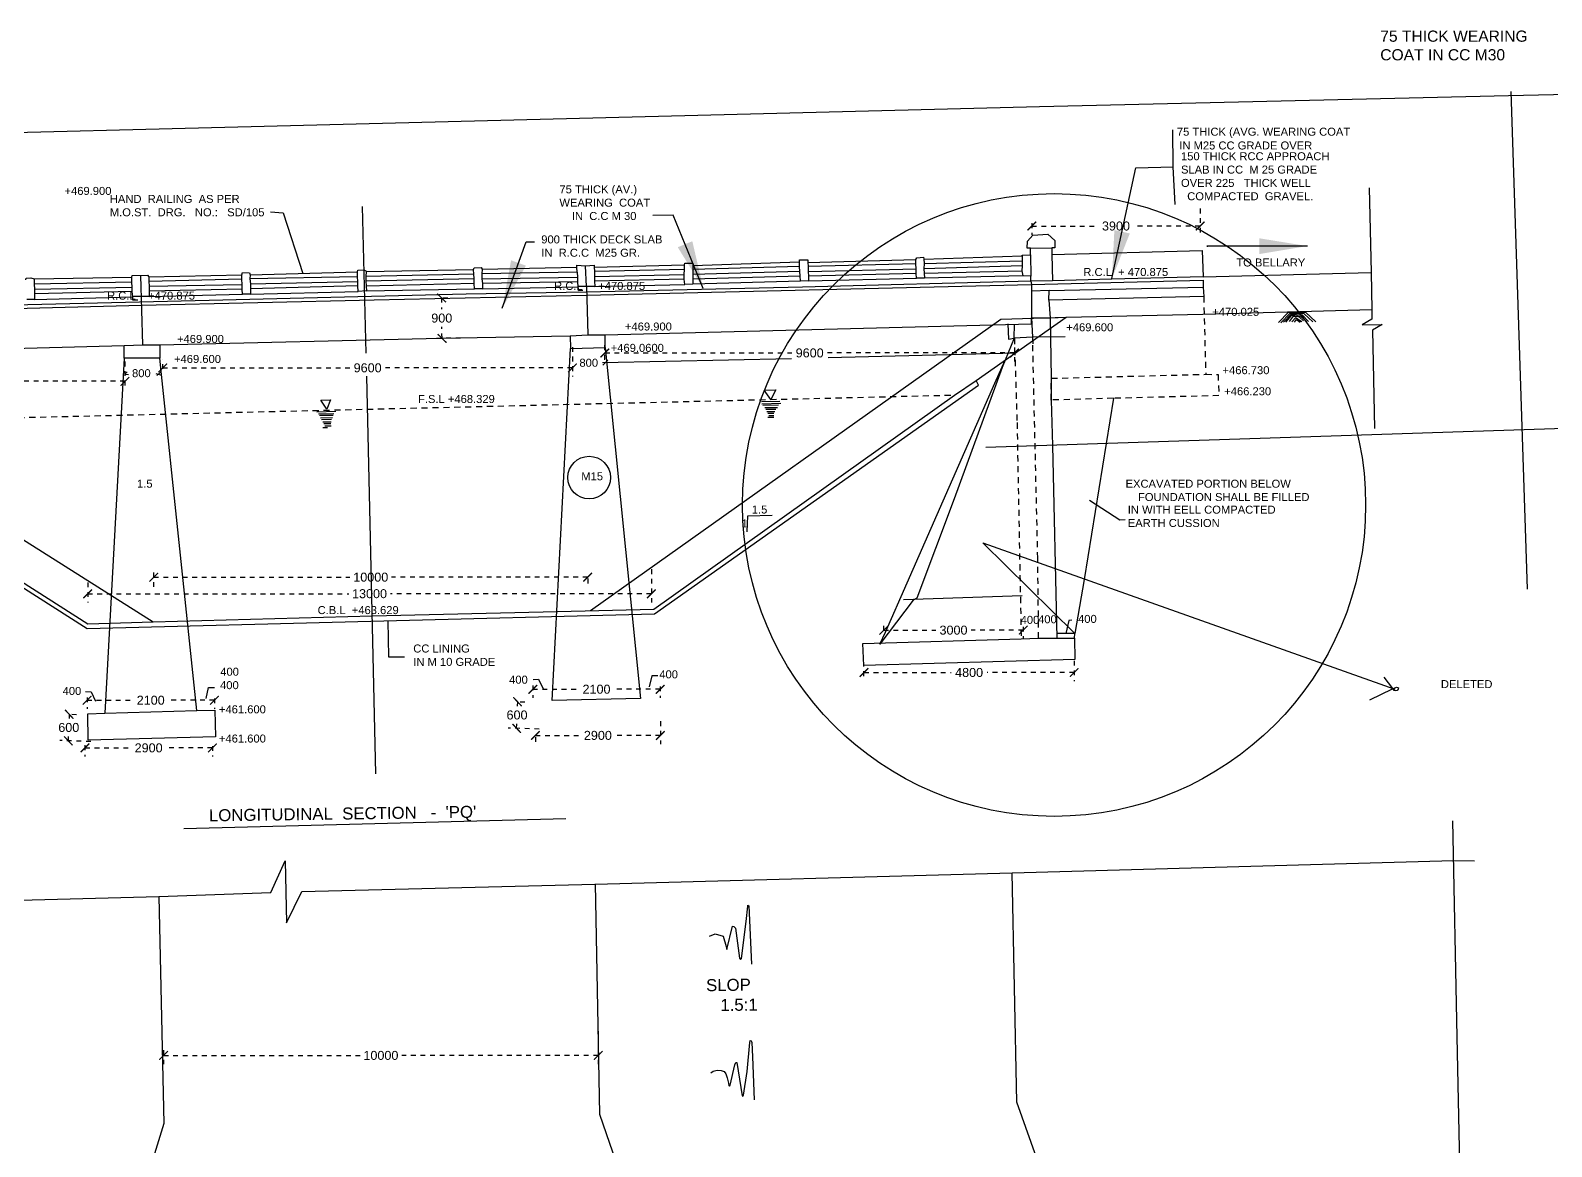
# Model space of a CAD drawing. Header units: inches. Extents: x 37252 to 77174, y 24991 to 50888.
# Drawn here: x 38521.16 to 38552.83, y 25426.21 to 25449.46 of the extents above; entities that cross this region are included whole.
import ezdxf

# ---------------------------------------------------------------- set-up
doc = ezdxf.new("R2010")
doc.units = ezdxf.units.IN
doc.header["$MEASUREMENT"] = 0
doc.linetypes.add('DASHDOT', pattern=[1, 0.5, -0.25, 0, -0.25])
doc.linetypes.add('HIDDEN', pattern=[9.525, 6.35, -3.175])
for name, color, linetype in [('DIMENSION', 255, 'Continuous'), ('DRAWING', 2, 'Continuous'), ('TEXT', 255, 'Continuous')]:
    doc.layers.add(name, color=color, linetype=linetype)
doc.styles.get("Standard").update_dxf_attribs({"font": 'arial.ttf'})
doc.styles.add('TIMES NEW ROMAN', font='times.ttf')
doc.dimstyles.new('dig', dxfattribs={"dimtxt": 0.1875, "dimasz": 0.18, "dimexe": 0.18, "dimexo": 0.0625, "dimgap": 0.09, "dimtad": 0, "dimtih": 1, "dimtoh": 1, "dimdec": 4, "dimzin": 0, "dimdsep": 46, "dimtxsty": 'Standard', "dimblk": 'ARCHTICK', "dimcen": 0.09, "dimadec": 0, "dimazin": 0, "dimtfac": 1, "dimtdec": 4, "dimtofl": 0, "dimtmove": 0, "dimatfit": 3, "dimldrblk": 'ARCHTICK', "dimfxl": 1, "dimtolj": 1, "dimtzin": 0, "dimarcsym": 0})
doc.dimstyles.new('ISO-25', dxfattribs={"dimtxt": 0.636364, "dimasz": 1, "dimexe": 1.25, "dimexo": 0.625, "dimtad": 0, "dimtih": 1, "dimtoh": 1, "dimlfac": 100, "dimtxsty": 'TIMES NEW ROMAN', "dimcen": 2.5, "dimadec": 0, "dimazin": 0, "dimtfac": 1, "dimtmove": 0, "dimatfit": 3, "dimfxl": 1, "dimarcsym": 0})

# ---------------------------------------------------------------- blocks, each defined once
blk = doc.blocks.new('_ArchTick')
at = {"color": 0, "linetype": 'ByBlock', "const_width": 0.15}
blk.add_lwpolyline([(-0.5, -0.5), (0.5, 0.5)], dxfattribs=at)
blk = doc.blocks.new('*D3')
at = {"layer": 'Defpoints', "color": 0, "linetype": 'DASHDOT', "ltscale": 0.02, "transparency": 16777216}
for p in [(38522.336, 25435.625), (38524.989, 25435.608), (38524.989, 25435.506)]:
    blk.add_point(p, dxfattribs=at)
at = {"layer": 'DIMENSION', "color": 0, "linetype": 'DASHDOT', "lineweight": -2, "ltscale": 0.02, "transparency": 16777216}
for p, q in [((38522.336, 25435.563), (38522.336, 25435.326)), ((38522.336, 25435.506), (38523.291, 25435.506)), ((38524.989, 25435.506), (38524.034, 25435.506)), ((38524.989, 25435.546), (38524.989, 25435.326))]:
    blk.add_line(p, q, dxfattribs=at)
at = {"layer": 'DIMENSION', "color": 0, "linetype": 'DASHDOT', "lineweight": -2, "ltscale": 0.02, "transparency": 16777216, "xscale": 0.18, "yscale": 0.18, "zscale": 0.18, "rotation": 180}
blk.add_blockref('_ArchTick', (38522.336, 25435.506), dxfattribs=at)
at = {"layer": 'DIMENSION', "color": 0, "linetype": 'DASHDOT', "lineweight": -2, "ltscale": 0.02, "transparency": 16777216, "xscale": 0.18, "yscale": 0.18, "zscale": 0.18}
blk.add_blockref('_ArchTick', (38524.989, 25435.506), dxfattribs=at)
at = {"layer": 'DIMENSION', "color": 0, "linetype": 'DASHDOT', "ltscale": 0.02, "transparency": 16777216, "insert": (38523.662, 25435.506), "char_height": 0.1875, "attachment_point": 5}
blk.add_mtext('\\A1;2100', dxfattribs=at)
blk = doc.blocks.new('*D7')
at = {"layer": 'Defpoints', "color": 0, "linetype": 'DASHDOT', "ltscale": 0.02, "transparency": 16777216}
for p in [(38545.515, 25445.812), (38542.011, 25445.507), (38545.515, 25445.386)]:
    blk.add_point(p, dxfattribs=at)
at = {"layer": 'DIMENSION', "color": 0, "linetype": 'DASHDOT', "lineweight": -2, "ltscale": 0.02, "transparency": 16777216}
for p, q in [((38545.515, 25445.75), (38545.515, 25445.206)), ((38542.011, 25445.444), (38542.011, 25445.206)), ((38542.011, 25445.386), (38543.394, 25445.386)), ((38545.515, 25445.386), (38544.133, 25445.386))]:
    blk.add_line(p, q, dxfattribs=at)
at = {"layer": 'DIMENSION', "color": 0, "linetype": 'DASHDOT', "lineweight": -2, "ltscale": 0.02, "transparency": 16777216, "xscale": 0.18, "yscale": 0.18, "zscale": 0.18, "rotation": 180}
blk.add_blockref('_ArchTick', (38542.011, 25445.386), dxfattribs=at)
at = {"layer": 'DIMENSION', "color": 0, "linetype": 'DASHDOT', "lineweight": -2, "ltscale": 0.02, "transparency": 16777216, "xscale": 0.18, "yscale": 0.18, "zscale": 0.18}
blk.add_blockref('_ArchTick', (38545.515, 25445.386), dxfattribs=at)
at = {"layer": 'DIMENSION', "color": 0, "linetype": 'DASHDOT', "ltscale": 0.02, "transparency": 16777216, "insert": (38543.763, 25445.386), "char_height": 0.1875, "attachment_point": 5}
blk.add_mtext('\\A1;3900', dxfattribs=at)
blk = doc.blocks.new('*D8')
at = {"layer": 'Defpoints', "color": 0, "linetype": 'DASHDOT', "ltscale": 0.02, "transparency": 16777216}
for p in [(38521.957, 25435.216), (38521.947, 25434.66), (38522.478, 25434.644)]:
    blk.add_point(p, dxfattribs=at)
at = {"layer": 'DIMENSION', "color": 0, "linetype": 'DASHDOT', "lineweight": -2, "ltscale": 0.02, "transparency": 16777216}
for p, q in [((38521.964, 25435.215), (38521.961, 25435.124)), ((38522.02, 25435.214), (38522.144, 25435.21)), ((38522.415, 25434.646), (38521.768, 25434.666)), ((38521.947, 25434.66), (38521.95, 25434.752))]:
    blk.add_line(p, q, dxfattribs=at)
at = {"layer": 'DIMENSION', "color": 0, "linetype": 'DASHDOT', "lineweight": -2, "ltscale": 0.02, "transparency": 16777216, "xscale": 0.18, "yscale": 0.18, "zscale": 0.18}
for p, rotation in [((38521.964, 25435.215), 88.28846667569488), ((38521.947, 25434.66), 268.2884666756949)]:
    blk.add_blockref('_ArchTick', p, dxfattribs=dict(at, rotation=rotation))
at = {"layer": 'DIMENSION', "color": 0, "linetype": 'DASHDOT', "ltscale": 0.02, "transparency": 16777216, "insert": (38521.956, 25434.938), "char_height": 0.1875, "attachment_point": 5}
blk.add_mtext('\\A1;600', dxfattribs=at)
blk = doc.blocks.new('*D9')
at = {"layer": 'Defpoints', "color": 0, "linetype": 'DASHDOT', "ltscale": 0.02, "transparency": 16777216}
for p in [(38523.727, 25437.807), (38532.762, 25438.102), (38532.762, 25438.07)]:
    blk.add_point(p, dxfattribs=at)
at = {"layer": 'DIMENSION', "color": 0, "linetype": 'DASHDOT', "lineweight": -2, "ltscale": 0.02, "transparency": 16777216}
for p, q in [((38523.727, 25437.869), (38523.727, 25438.25)), ((38523.727, 25438.07), (38527.811, 25438.07)), ((38532.762, 25438.07), (38528.678, 25438.07)), ((38532.762, 25438.04), (38532.762, 25437.89))]:
    blk.add_line(p, q, dxfattribs=at)
at = {"layer": 'DIMENSION', "color": 0, "linetype": 'DASHDOT', "lineweight": -2, "ltscale": 0.02, "transparency": 16777216, "xscale": 0.18, "yscale": 0.18, "zscale": 0.18, "rotation": 180}
blk.add_blockref('_ArchTick', (38523.727, 25438.07), dxfattribs=at)
at = {"layer": 'DIMENSION', "color": 0, "linetype": 'DASHDOT', "lineweight": -2, "ltscale": 0.02, "transparency": 16777216, "xscale": 0.18, "yscale": 0.18, "zscale": 0.18}
blk.add_blockref('_ArchTick', (38532.762, 25438.07), dxfattribs=at)
at = {"layer": 'DIMENSION', "color": 0, "linetype": 'DASHDOT', "ltscale": 0.02, "transparency": 16777216, "insert": (38528.245, 25438.07), "char_height": 0.1875, "attachment_point": 5}
blk.add_mtext('\\A1;10000', dxfattribs=at)
blk = doc.blocks.new('*D10')
at = {"layer": 'Defpoints', "color": 0, "linetype": 'DASHDOT', "ltscale": 0.02, "transparency": 16777216}
for p in [(38534.088, 25438.298), (38522.35, 25438.022), (38534.088, 25437.725)]:
    blk.add_point(p, dxfattribs=at)
at = {"layer": 'DIMENSION', "color": 0, "linetype": 'DASHDOT', "lineweight": -2, "ltscale": 0.02, "transparency": 16777216}
for p, q in [((38534.088, 25438.236), (38534.088, 25437.545)), ((38522.35, 25437.959), (38522.35, 25437.545)), ((38522.35, 25437.725), (38527.786, 25437.725)), ((38534.088, 25437.725), (38528.653, 25437.725))]:
    blk.add_line(p, q, dxfattribs=at)
at = {"layer": 'DIMENSION', "color": 0, "linetype": 'DASHDOT', "lineweight": -2, "ltscale": 0.02, "transparency": 16777216, "xscale": 0.18, "yscale": 0.18, "zscale": 0.18, "rotation": 180}
blk.add_blockref('_ArchTick', (38522.35, 25437.725), dxfattribs=at)
at = {"layer": 'DIMENSION', "color": 0, "linetype": 'DASHDOT', "lineweight": -2, "ltscale": 0.02, "transparency": 16777216, "xscale": 0.18, "yscale": 0.18, "zscale": 0.18}
blk.add_blockref('_ArchTick', (38534.088, 25437.725), dxfattribs=at)
at = {"layer": 'DIMENSION', "color": 0, "linetype": 'DASHDOT', "ltscale": 0.02, "transparency": 16777216, "insert": (38528.219, 25437.725), "char_height": 0.1875, "width": 0.54281, "attachment_point": 5}
blk.add_mtext('\\A1;13000', dxfattribs=at)
blk = doc.blocks.new('*D11')
at = {"layer": 'Defpoints', "color": 0, "linetype": 'DASHDOT', "ltscale": 0.02, "transparency": 16777216}
for p in [(38534.275, 25435.132), (38531.674, 25434.802), (38534.275, 25434.773)]:
    blk.add_point(p, dxfattribs=at)
at = {"layer": 'DIMENSION', "color": 0, "linetype": 'DASHDOT', "lineweight": -2, "ltscale": 0.02, "transparency": 16777216}
for p, q in [((38534.275, 25435.069), (38534.275, 25434.593)), ((38531.674, 25434.773), (38532.603, 25434.773)), ((38531.674, 25434.74), (38531.674, 25434.593)), ((38534.275, 25434.773), (38533.346, 25434.773))]:
    blk.add_line(p, q, dxfattribs=at)
at = {"layer": 'DIMENSION', "color": 0, "linetype": 'DASHDOT', "lineweight": -2, "ltscale": 0.02, "transparency": 16777216, "xscale": 0.18, "yscale": 0.18, "zscale": 0.18, "rotation": 180}
blk.add_blockref('_ArchTick', (38531.674, 25434.773), dxfattribs=at)
at = {"layer": 'DIMENSION', "color": 0, "linetype": 'DASHDOT', "lineweight": -2, "ltscale": 0.02, "transparency": 16777216, "xscale": 0.18, "yscale": 0.18, "zscale": 0.18}
blk.add_blockref('_ArchTick', (38534.275, 25434.773), dxfattribs=at)
at = {"layer": 'DIMENSION', "color": 0, "linetype": 'DASHDOT', "ltscale": 0.02, "transparency": 16777216, "insert": (38532.974, 25434.773), "char_height": 0.1875, "attachment_point": 5}
blk.add_mtext('\\A1;2900', dxfattribs=at)
blk = doc.blocks.new('*D12')
at = {"layer": 'Defpoints', "color": 0, "linetype": 'DASHDOT', "ltscale": 0.02, "transparency": 16777216}
for p in [(38542.893, 25436.391), (38538.516, 25435.947), (38542.893, 25436.084)]:
    blk.add_point(p, dxfattribs=at)
at = {"layer": 'DIMENSION', "color": 0, "linetype": 'DASHDOT', "lineweight": -2, "ltscale": 0.02, "transparency": 16777216}
for p, q in [((38538.516, 25436.009), (38538.516, 25436.264)), ((38542.893, 25436.328), (38542.893, 25435.904)), ((38538.516, 25436.084), (38540.331, 25436.084)), ((38542.893, 25436.084), (38541.078, 25436.084))]:
    blk.add_line(p, q, dxfattribs=at)
at = {"layer": 'DIMENSION', "color": 0, "linetype": 'DASHDOT', "lineweight": -2, "ltscale": 0.02, "transparency": 16777216, "xscale": 0.18, "yscale": 0.18, "zscale": 0.18, "rotation": 180}
blk.add_blockref('_ArchTick', (38538.516, 25436.084), dxfattribs=at)
at = {"layer": 'DIMENSION', "color": 0, "linetype": 'DASHDOT', "lineweight": -2, "ltscale": 0.02, "transparency": 16777216, "xscale": 0.18, "yscale": 0.18, "zscale": 0.18}
blk.add_blockref('_ArchTick', (38542.893, 25436.084), dxfattribs=at)
at = {"layer": 'DIMENSION', "color": 0, "linetype": 'DASHDOT', "ltscale": 0.02, "transparency": 16777216, "insert": (38540.705, 25436.084), "char_height": 0.1875, "attachment_point": 5}
blk.add_mtext('\\A1;4800', dxfattribs=at)
blk = doc.blocks.new('*D13')
at = {"layer": 'Defpoints', "color": 0, "linetype": 'DASHDOT', "ltscale": 0.02, "transparency": 16777216}
for p in [(38538.928, 25436.896), (38541.832, 25437.1), (38541.832, 25436.966)]:
    blk.add_point(p, dxfattribs=at)
at = {"layer": 'DIMENSION', "color": 0, "linetype": 'DASHDOT', "lineweight": -2, "ltscale": 0.02, "transparency": 16777216}
for p, q in [((38538.928, 25436.958), (38538.928, 25437.146)), ((38538.928, 25436.966), (38540.01, 25436.966)), ((38541.832, 25436.966), (38540.75, 25436.966)), ((38541.832, 25437.038), (38541.832, 25436.786))]:
    blk.add_line(p, q, dxfattribs=at)
at = {"layer": 'DIMENSION', "color": 0, "linetype": 'DASHDOT', "lineweight": -2, "ltscale": 0.02, "transparency": 16777216, "xscale": 0.18, "yscale": 0.18, "zscale": 0.18, "rotation": 180}
blk.add_blockref('_ArchTick', (38538.928, 25436.966), dxfattribs=at)
at = {"layer": 'DIMENSION', "color": 0, "linetype": 'DASHDOT', "lineweight": -2, "ltscale": 0.02, "transparency": 16777216, "xscale": 0.18, "yscale": 0.18, "zscale": 0.18}
blk.add_blockref('_ArchTick', (38541.832, 25436.966), dxfattribs=at)
at = {"layer": 'DIMENSION', "color": 0, "linetype": 'DASHDOT', "ltscale": 0.02, "transparency": 16777216, "insert": (38540.38, 25436.966), "char_height": 0.1875, "attachment_point": 5}
blk.add_mtext('\\A1;3000', dxfattribs=at)
blk = doc.blocks.new('*D14')
at = {"layer": 'Defpoints', "color": 0, "linetype": 'DASHDOT', "ltscale": 0.02, "transparency": 16777216}
for p in [(38522.293, 25434.632), (38524.946, 25434.615), (38524.946, 25434.513)]:
    blk.add_point(p, dxfattribs=at)
at = {"layer": 'DIMENSION', "color": 0, "linetype": 'DASHDOT', "lineweight": -2, "ltscale": 0.02, "transparency": 16777216}
for p, q in [((38522.293, 25434.569), (38522.293, 25434.333)), ((38522.293, 25434.513), (38523.248, 25434.513)), ((38524.946, 25434.513), (38523.991, 25434.513)), ((38524.946, 25434.552), (38524.946, 25434.333))]:
    blk.add_line(p, q, dxfattribs=at)
at = {"layer": 'DIMENSION', "color": 0, "linetype": 'DASHDOT', "lineweight": -2, "ltscale": 0.02, "transparency": 16777216, "xscale": 0.18, "yscale": 0.18, "zscale": 0.18, "rotation": 180}
blk.add_blockref('_ArchTick', (38522.293, 25434.513), dxfattribs=at)
at = {"layer": 'DIMENSION', "color": 0, "linetype": 'DASHDOT', "lineweight": -2, "ltscale": 0.02, "transparency": 16777216, "xscale": 0.18, "yscale": 0.18, "zscale": 0.18}
blk.add_blockref('_ArchTick', (38524.946, 25434.513), dxfattribs=at)
at = {"layer": 'DIMENSION', "color": 0, "linetype": 'DASHDOT', "ltscale": 0.02, "transparency": 16777216, "insert": (38523.619, 25434.513), "char_height": 0.1875, "attachment_point": 5}
blk.add_mtext('\\A1;2900', dxfattribs=at)
blk = doc.blocks.new('*D15')
at = {"layer": 'Defpoints', "color": 0, "linetype": 'DASHDOT', "ltscale": 0.02, "transparency": 16777216}
for p in [(38531.62, 25435.875), (38534.272, 25435.858), (38534.272, 25435.735)]:
    blk.add_point(p, dxfattribs=at)
at = {"layer": 'DIMENSION', "color": 0, "linetype": 'DASHDOT', "lineweight": -2, "ltscale": 0.02, "transparency": 16777216}
for p, q in [((38531.62, 25435.813), (38531.62, 25435.555)), ((38531.62, 25435.735), (38532.575, 25435.735)), ((38534.272, 25435.735), (38533.317, 25435.735)), ((38534.272, 25435.795), (38534.272, 25435.555))]:
    blk.add_line(p, q, dxfattribs=at)
at = {"layer": 'DIMENSION', "color": 0, "linetype": 'DASHDOT', "lineweight": -2, "ltscale": 0.02, "transparency": 16777216, "xscale": 0.18, "yscale": 0.18, "zscale": 0.18, "rotation": 180}
blk.add_blockref('_ArchTick', (38531.62, 25435.735), dxfattribs=at)
at = {"layer": 'DIMENSION', "color": 0, "linetype": 'DASHDOT', "lineweight": -2, "ltscale": 0.02, "transparency": 16777216, "xscale": 0.18, "yscale": 0.18, "zscale": 0.18}
blk.add_blockref('_ArchTick', (38534.272, 25435.735), dxfattribs=at)
at = {"layer": 'DIMENSION', "color": 0, "linetype": 'DASHDOT', "ltscale": 0.02, "transparency": 16777216, "insert": (38532.946, 25435.735), "char_height": 0.1875, "attachment_point": 5}
blk.add_mtext('\\A1;2100', dxfattribs=at)
blk = doc.blocks.new('*D17')
at = {"layer": 'Defpoints', "color": 0, "linetype": 'DASHDOT', "ltscale": 0.02, "transparency": 16777216}
for p in [(38531.293, 25435.476), (38531.283, 25434.92), (38531.813, 25434.904)]:
    blk.add_point(p, dxfattribs=at)
at = {"layer": 'DIMENSION', "color": 0, "linetype": 'DASHDOT', "lineweight": -2, "ltscale": 0.02, "transparency": 16777216}
for p, q in [((38531.3, 25435.476), (38531.297, 25435.384)), ((38531.355, 25435.474), (38531.48, 25435.47)), ((38531.283, 25434.92), (38531.286, 25435.012)), ((38531.751, 25434.906), (38531.103, 25434.926))]:
    blk.add_line(p, q, dxfattribs=at)
at = {"layer": 'DIMENSION', "color": 0, "linetype": 'DASHDOT', "lineweight": -2, "ltscale": 0.02, "transparency": 16777216, "xscale": 0.18, "yscale": 0.18, "zscale": 0.18}
for p, rotation in [((38531.3, 25435.476), 88.28846667569488), ((38531.283, 25434.92), 268.2884666756949)]:
    blk.add_blockref('_ArchTick', p, dxfattribs=dict(at, rotation=rotation))
at = {"layer": 'DIMENSION', "color": 0, "linetype": 'DASHDOT', "ltscale": 0.02, "transparency": 16777216, "insert": (38531.291, 25435.198), "char_height": 0.1875, "attachment_point": 5}
blk.add_mtext('\\A1;600', dxfattribs=at)
blk = doc.blocks.new('*D18')
at = {"layer": 'Defpoints', "color": 0, "linetype": 'DASHDOT', "ltscale": 0.02, "transparency": 16777216}
for p in [(38523.126, 25442.625), (38514.596, 25442.046), (38523.126, 25442.151)]:
    blk.add_point(p, dxfattribs=at)
at = {"layer": 'DIMENSION', "color": 0, "linetype": 'DASHDOT', "lineweight": -2, "ltscale": 0.02, "transparency": 16777216}
for p, q in [((38523.126, 25442.562), (38523.126, 25441.971)), ((38514.596, 25442.109), (38514.596, 25442.331)), ((38514.596, 25442.151), (38518.492, 25442.151)), ((38523.126, 25442.151), (38519.231, 25442.151))]:
    blk.add_line(p, q, dxfattribs=at)
at = {"layer": 'DIMENSION', "color": 0, "linetype": 'DASHDOT', "lineweight": -2, "ltscale": 0.02, "transparency": 16777216, "xscale": 0.18, "yscale": 0.18, "zscale": 0.18, "rotation": 180}
blk.add_blockref('_ArchTick', (38514.596, 25442.151), dxfattribs=at)
at = {"layer": 'DIMENSION', "color": 0, "linetype": 'DASHDOT', "lineweight": -2, "ltscale": 0.02, "transparency": 16777216, "xscale": 0.18, "yscale": 0.18, "zscale": 0.18}
blk.add_blockref('_ArchTick', (38523.126, 25442.151), dxfattribs=at)
at = {"layer": 'DIMENSION', "color": 0, "linetype": 'DASHDOT', "ltscale": 0.02, "transparency": 16777216, "insert": (38518.861, 25442.151), "char_height": 0.1875, "attachment_point": 5}
blk.add_mtext('\\A1;9600', dxfattribs=at)
blk = doc.blocks.new('*D19')
at = {"layer": 'Defpoints', "color": 0, "linetype": 'DASHDOT', "ltscale": 0.02, "transparency": 16777216}
for p in [(38532.445, 25442.927), (38523.915, 25442.348), (38532.445, 25442.431)]:
    blk.add_point(p, dxfattribs=at)
at = {"layer": 'DIMENSION', "color": 0, "linetype": 'DASHDOT', "lineweight": -2, "ltscale": 0.02, "transparency": 16777216}
for p, q in [((38523.915, 25442.411), (38523.915, 25442.611)), ((38532.445, 25442.865), (38532.445, 25442.251)), ((38523.915, 25442.431), (38527.81, 25442.431)), ((38532.445, 25442.431), (38528.55, 25442.431))]:
    blk.add_line(p, q, dxfattribs=at)
at = {"layer": 'DIMENSION', "color": 0, "linetype": 'DASHDOT', "lineweight": -2, "ltscale": 0.02, "transparency": 16777216, "xscale": 0.18, "yscale": 0.18, "zscale": 0.18, "rotation": 180}
blk.add_blockref('_ArchTick', (38523.915, 25442.431), dxfattribs=at)
at = {"layer": 'DIMENSION', "color": 0, "linetype": 'DASHDOT', "lineweight": -2, "ltscale": 0.02, "transparency": 16777216, "xscale": 0.18, "yscale": 0.18, "zscale": 0.18}
blk.add_blockref('_ArchTick', (38532.445, 25442.431), dxfattribs=at)
at = {"layer": 'DIMENSION', "color": 0, "linetype": 'DASHDOT', "ltscale": 0.02, "transparency": 16777216, "insert": (38528.18, 25442.431), "char_height": 0.1875, "attachment_point": 5}
blk.add_mtext('\\A1;9600', dxfattribs=at)
blk = doc.blocks.new('*D20')
at = {"layer": 'Defpoints', "color": 0, "linetype": 'DASHDOT', "ltscale": 0.02, "transparency": 16777216}
for p in [(38541.65, 25443.117), (38541.65, 25442.742), (38533.12, 25442.538)]:
    blk.add_point(p, dxfattribs=at)
at = {"layer": 'DIMENSION', "color": 0, "linetype": 'DASHDOT', "lineweight": -2, "ltscale": 0.02, "transparency": 16777216}
for p, q in [((38533.12, 25442.601), (38533.12, 25442.922)), ((38541.65, 25443.055), (38541.65, 25442.562)), ((38533.12, 25442.742), (38537.016, 25442.742)), ((38541.65, 25442.742), (38537.755, 25442.742))]:
    blk.add_line(p, q, dxfattribs=at)
at = {"layer": 'DIMENSION', "color": 0, "linetype": 'DASHDOT', "lineweight": -2, "ltscale": 0.02, "transparency": 16777216, "xscale": 0.18, "yscale": 0.18, "zscale": 0.18, "rotation": 180}
blk.add_blockref('_ArchTick', (38533.12, 25442.742), dxfattribs=at)
at = {"layer": 'DIMENSION', "color": 0, "linetype": 'DASHDOT', "lineweight": -2, "ltscale": 0.02, "transparency": 16777216, "xscale": 0.18, "yscale": 0.18, "zscale": 0.18}
blk.add_blockref('_ArchTick', (38541.65, 25442.742), dxfattribs=at)
at = {"layer": 'DIMENSION', "color": 0, "linetype": 'DASHDOT', "ltscale": 0.02, "transparency": 16777216, "insert": (38537.385, 25442.742), "char_height": 0.1875, "attachment_point": 5}
blk.add_mtext('\\A1;9600', dxfattribs=at)
blk = doc.blocks.new('*D25')
at = {"layer": 'Defpoints', "color": 0, "linetype": 'DASHDOT', "ltscale": 0.02, "transparency": 16777216}
for p in [(38532.981, 25428.677), (38523.93, 25428.279), (38532.981, 25428.105)]:
    blk.add_point(p, dxfattribs=at)
at = {"layer": 'DIMENSION', "color": 0, "linetype": 'DASHDOT', "lineweight": -2, "ltscale": 0.02, "transparency": 16777216}
for p, q in [((38532.981, 25428.614), (38532.981, 25427.925)), ((38523.93, 25428.217), (38523.93, 25427.925)), ((38523.93, 25428.105), (38528.022, 25428.105)), ((38532.981, 25428.105), (38528.89, 25428.105))]:
    blk.add_line(p, q, dxfattribs=at)
at = {"layer": 'DIMENSION', "color": 0, "linetype": 'DASHDOT', "lineweight": -2, "ltscale": 0.02, "transparency": 16777216, "xscale": 0.18, "yscale": 0.18, "zscale": 0.18, "rotation": 180}
blk.add_blockref('_ArchTick', (38523.93, 25428.105), dxfattribs=at)
at = {"layer": 'DIMENSION', "color": 0, "linetype": 'DASHDOT', "lineweight": -2, "ltscale": 0.02, "transparency": 16777216, "xscale": 0.18, "yscale": 0.18, "zscale": 0.18}
blk.add_blockref('_ArchTick', (38532.981, 25428.105), dxfattribs=at)
at = {"layer": 'DIMENSION', "color": 0, "linetype": 'DASHDOT', "ltscale": 0.02, "transparency": 16777216, "insert": (38528.456, 25428.105), "char_height": 0.1875, "attachment_point": 5}
blk.add_mtext('\\A1;10000', dxfattribs=at)
blk = doc.blocks.new('*D36')
at = {"layer": 'Defpoints', "color": 0, "linetype": 'DASHDOT', "ltscale": 0.02, "transparency": 16777216}
for p in [(38529.687, 25443.89), (38529.729, 25443.046), (38530.177, 25443.052)]:
    blk.add_point(p, dxfattribs=at)
at = {"layer": 'DIMENSION', "color": 0, "linetype": 'DASHDOT', "lineweight": -2, "ltscale": 0.02, "transparency": 16777216}
for p, q in [((38529.718, 25443.89), (38529.721, 25443.654)), ((38529.749, 25443.891), (38529.898, 25443.893)), ((38529.729, 25443.046), (38529.726, 25443.283)), ((38530.115, 25443.051), (38529.549, 25443.044))]:
    blk.add_line(p, q, dxfattribs=at)
at = {"layer": 'DIMENSION', "color": 0, "linetype": 'DASHDOT', "lineweight": -2, "ltscale": 0.02, "transparency": 16777216, "xscale": 0.18, "yscale": 0.18, "zscale": 0.18}
for p, rotation in [((38529.718, 25443.89), 90.73095953530306), ((38529.729, 25443.046), 270.730959535303)]:
    blk.add_blockref('_ArchTick', p, dxfattribs=dict(at, rotation=rotation))
at = {"layer": 'DIMENSION', "color": 0, "linetype": 'DASHDOT', "ltscale": 0.02, "transparency": 16777216, "insert": (38529.723, 25443.468), "char_height": 0.1875, "attachment_point": 5}
blk.add_mtext('\\A1;900', dxfattribs=at)

msp = doc.modelspace()

# ---------------------------------------------------------------- linework, layer by layer
at = {"layer": 'DIMENSION', "ltscale": 0.02}
msp.add_lwpolyline([(38544.99274, 25445.83582), (38544.9569, 25446.62203), (38544.94726, 25447.392)], dxfattribs=at)
at = {"layer": 'DIMENSION', "linetype": 'DASHDOT', "ltscale": 0.02}
for points in [[(38523.12126, 25442.29715), (38523.19892, 25442.29586)], [(38523.12643, 25442.29707), (38523.17174, 25442.35146)], [(38523.77097, 25442.31655), (38523.92757, 25442.26612)], [(38523.78779, 25442.27517), (38523.90556, 25442.37345)]]:
    msp.add_lwpolyline(points, dxfattribs=at)
at = {"layer": 'DRAWING', "color": 2, "linetype": 'Continuous'}
for points in [[(38503.39252, 25430.78779), (38502.7584, 25446.87413), (38542.17187, 25447.87898), (38551.93754, 25448.10624), (38562.21571, 25448.33203), (38562.70709, 25424.86432), (38580.87714, 25425.18314), (38580.64336, 25437.83482), (38580.4233, 25448.59466), (38562.21571, 25448.33203)], [(38535.29751, 25430.59146), (38535.41841, 25430.6391), (38535.58188, 25430.59317), (38535.64318, 25430.3771), (38535.66206, 25430.31054), (38535.776, 25430.80072), (38535.80461, 25430.79351), (38535.83892, 25430.75922), (38535.92024, 25430.13353), (38535.94189, 25430.106), (38535.96562, 25430.12497), (38536.06332, 25430.89359), (38536.09457, 25431.21497), (38536.10028, 25431.23664), (38536.11677, 25431.22017), (38536.17229, 25430.00449)], [(38535.32547, 25427.7451), (38535.37243, 25427.77664), (38535.46179, 25427.79851), (38535.53998, 25427.79316), (38535.60344, 25427.77284), (38535.64207, 25427.72393), (38535.66547, 25427.64049), (38535.69182, 25427.52754), (38535.69928, 25427.47798), (38535.71351, 25427.46206), (38535.7266, 25427.48935), (38535.82617, 25427.91302), (38535.84608, 25427.95526), (38535.87087, 25427.95526), (38535.97764, 25427.26421), (38535.99409, 25427.25522), (38536.00899, 25427.27828), (38536.0819, 25427.77071), (38536.13894, 25428.37329), (38536.14875, 25428.41661), (38536.16539, 25428.40952), (38536.17755, 25428.37645), (38536.19642, 25428.07745), (38536.22551, 25427.1797)]]:
    msp.add_lwpolyline(points, dxfattribs=at)
at = {"layer": 'DRAWING', "linetype": 'Continuous'}
for points in [[(38551.98729, 25448.18884), (38552.32629, 25437.81807)], [(38549.03571, 25446.17988), (38549.07698, 25444.41844), (38549.09267, 25443.64722), (38549.09206, 25443.44632), (38548.89324, 25443.32991), (38549.30514, 25443.33479), (38549.10498, 25443.21739), (38549.14528, 25441.16819)], [(38528.15017, 25442.74049), (38528.07399, 25445.79052)], [(38526.15364, 25445.67979), (38526.41982, 25445.66157), (38526.82862, 25444.39901)], [(38523.44885, 25444.35763), (38523.49388, 25442.91045)], [(38541.99255, 25444.23983), (38542.00148, 25444.17024), (38542.00487, 25443.47579), (38542.03051, 25442.93273)], [(38542.00148, 25444.17024), (38545.58095, 25444.2578), (38545.58095, 25444.11046), (38545.59055, 25443.91712), (38542.36806, 25443.84048), (38542.37164, 25444.04161), (38542.00213, 25444.03022)], [(38545.57811, 25444.33069), (38549.07698, 25444.41844)], [(38532.73614, 25444.1242), (38532.7661, 25443.11898)], [(38542.36806, 25443.84048), (38542.38986, 25443.47708), (38542.41701, 25442.21376), (38542.41692, 25441.76135), (38542.4444, 25440.81719), (38542.53088, 25436.80244)], [(38542.37164, 25444.04161), (38545.58095, 25444.11046)], [(38514.20879, 25442.66418), (38514.56236, 25442.66868), (38523.11219, 25442.89781), (38523.49612, 25442.91053), (38523.84893, 25442.90903), (38529.68994, 25443.04895), (38532.39948, 25443.10214), (38532.7661, 25443.11898), (38533.11816, 25443.12205), (38542.00382, 25443.34785), (38542.00487, 25443.47579), (38542.38986, 25443.47708), (38542.72705, 25443.48617), (38545.57504, 25443.54859), (38549.09267, 25443.64722)], [(38547.14518, 25443.37507), (38547.35933, 25443.59181), (38547.70947, 25443.59181), (38547.9247, 25443.38716)], [(38547.86631, 25443.38888), (38547.68479, 25443.55778), (38547.38391, 25443.5655), (38547.19754, 25443.37248)], [(38547.25038, 25443.38501), (38547.40989, 25443.55075), (38547.64297, 25443.53876), (38547.77101, 25443.39764)], [(38547.30088, 25443.38446), (38547.42771, 25443.53098), (38547.60757, 25443.51134), (38547.7353, 25443.38721)], [(38547.37748, 25443.39975), (38547.45726, 25443.50662), (38547.51576, 25443.5078), (38547.58077, 25443.49717), (38547.67177, 25443.40802)], [(38513.50339, 25442.75906), (38514.61793, 25442.02746), (38516.23684, 25440.9985), (38522.35443, 25437.09762), (38523.71396, 25437.14241), (38528.27461, 25437.26455), (38532.13083, 25437.35727), (38534.13709, 25437.40266), (38540.40274, 25441.86114), (38540.85218, 25442.1665), (38542.72705, 25443.48617)], [(38532.81865, 25437.37285), (38541.36461, 25443.44732), (38542.72705, 25443.48617)], [(38541.50821, 25443.3468), (38541.52194, 25443.02888), (38541.64606, 25443.04985)], [(38542.02398, 25443.07143), (38541.64606, 25443.04985), (38541.65176, 25443.33881)], [(38547.6369, 25443.39149), (38547.50394, 25443.4771), (38547.42771, 25443.38854)], [(38547.47912, 25443.38381), (38547.52404, 25443.43872), (38547.59672, 25443.38558)], [(38523.84893, 25442.90903), (38523.84893, 25442.63085), (38523.11038, 25442.63085), (38523.11219, 25442.89781)], [(38532.39948, 25443.10214), (38532.40562, 25442.83468), (38533.12347, 25442.85267), (38533.12347, 25443.12219)], [(38541.64606, 25443.04985), (38541.39028, 25442.4391), (38540.39475, 25439.7014), (38539.6134, 25437.63057), (38539.54029, 25437.59405), (38538.84824, 25436.67266)], [(38542.70734, 25443.0766), (38542.02398, 25443.07143)], [(38506.86383, 25442.54126), (38510.69158, 25442.66037), (38513.50339, 25442.75906), (38514.83007, 25442.79917), (38515.00058, 25442.6906), (38515.91772, 25442.10977), (38517.21803, 25441.29121), (38521.06605, 25438.81384), (38523.71396, 25437.14241)], [(38523.11038, 25442.63085), (38522.70583, 25435.23389), (38524.62593, 25435.29444), (38523.88556, 25442.29287), (38523.84893, 25442.63085)], [(38533.12347, 25442.85267), (38533.8653, 25435.54364), (38532.02282, 25435.50063), (38532.40562, 25442.83468)], [(38533.07091, 25442.54097), (38537.00503, 25442.62861)], [(38533.08047, 25442.48642), (38533.1808, 25442.59007)], [(38537.76805, 25442.64948), (38541.68646, 25442.74193)], [(38538.84824, 25436.67266), (38538.96662, 25436.92348), (38539.41308, 25437.95197), (38541.24101, 25442.11004), (38541.45332, 25442.58963)], [(38528.35328, 25433.97182), (38528.1602, 25442.25896)], [(38515.32983, 25441.55558), (38515.33793, 25441.45479), (38515.42409, 25441.41212), (38522.3359, 25437.00319), (38534.15345, 25437.30643), (38540.89989, 25442.07344), (38540.84973, 25442.16484)], [(38536.43568, 25441.96863), (38536.67705, 25441.97282), (38536.57348, 25441.77218), (38536.43568, 25441.96863)], [(38527.20309, 25441.75837), (38527.40799, 25441.76197), (38527.33075, 25441.57243), (38527.20309, 25441.75837)], [(38536.38033, 25441.73138), (38536.76503, 25441.73773)], [(38536.3876, 25441.68536), (38536.7842, 25441.69849)], [(38536.73688, 25441.65281), (38536.40645, 25441.648)], [(38536.44976, 25441.60312), (38536.71523, 25441.60393)], [(38541.05249, 25440.77648), (38559.24095, 25441.37736), (38578.55045, 25441.86745)], [(38543.7104, 25441.79676), (38543.10004, 25438.02339), (38542.91002, 25436.89339), (38542.52892, 25436.89339), (38542.52892, 25436.80241), (38542.89728, 25436.80241), (38542.91002, 25436.89339)], [(38527.12192, 25441.51783), (38527.52068, 25441.52647)], [(38527.15563, 25441.47436), (38527.47701, 25441.48152)], [(38527.46332, 25441.44049), (38527.17518, 25441.43788)], [(38527.198, 25441.39033), (38527.44637, 25441.39424)], [(38527.42877, 25441.3545), (38527.21951, 25441.34929)], [(38527.24819, 25441.30695), (38527.4229, 25441.30956)], [(38536.67994, 25441.56626), (38536.47222, 25441.56626)], [(38536.49285, 25441.52156), (38536.65826, 25441.52397)], [(38536.64132, 25441.48044), (38536.51061, 25441.47802)], [(38536.64132, 25441.39901), (38536.51464, 25441.39659)], [(38536.53481, 25441.44013), (38536.64132, 25441.44093)], [(38527.3434, 25441.18041), (38527.24924, 25441.18498)], [(38527.41271, 25441.26796), (38527.2682, 25441.26861)], [(38527.28978, 25441.22288), (38527.41728, 25441.2268)], [(38543.21286, 25439.67774), (38543.84549, 25439.26523), (38543.95228, 25439.27299)], [(38536.08661, 25439.01357), (38536.09454, 25439.34742), (38536.60261, 25439.36037)], [(38542.91002, 25436.89339), (38540.99239, 25438.78827), (38549.56725, 25435.73416)], [(38539.33796, 25437.60692), (38541.81199, 25437.68853)], [(38542.84632, 25437.17279), (38542.78406, 25437.16942), (38542.71764, 25436.89339)], [(38528.59992, 25437.16391), (38528.61327, 25436.4133), (38528.94546, 25436.41376)], [(38538.4923, 25436.68741), (38541.789, 25436.78565), (38542.1534, 25436.79651), (38542.53088, 25436.80244), (38542.89718, 25436.80237), (38542.9071, 25436.35193), (38538.51256, 25436.22767), (38538.4923, 25436.68741)], [(38531.62888, 25435.93901), (38531.73912, 25435.94213), (38531.84268, 25435.72676)], [(38534.22064, 25436.01385), (38534.10127, 25436.01668), (38534.04186, 25435.78571)], [(38549.04662, 25435.51632), (38549.52272, 25435.74446), (38549.60444, 25435.77667), (38549.64969, 25435.76712), (38549.64064, 25435.74), (38549.61852, 25435.71187), (38549.58585, 25435.70133), (38549.55568, 25435.71037), (38549.54413, 25435.72946), (38549.53106, 25435.74753), (38549.34557, 25435.98914)], [(38522.30264, 25435.69048), (38522.42472, 25435.6822), (38522.50971, 25435.48675)], [(38524.81372, 25435.54561), (38524.86788, 25435.77071), (38524.98805, 25435.77071)], [(38524.62593, 25435.29444), (38524.99869, 25435.30144), (38525.00858, 25434.74268), (38522.36322, 25434.67302), (38522.35306, 25435.22603), (38522.70583, 25435.23389)], [(38532.30621, 25433.03506), (38524.3518, 25432.82766)], [(38551.0481, 25419.8674), (38550.87094, 25428.49084), (38550.77741, 25432.99096)], [(38503.20022, 25430.78122), (38515.1118, 25431.18868), (38523.83385, 25431.41809), (38526.16189, 25431.50031), (38526.46, 25432.15915), (38526.48951, 25430.87019), (38526.80934, 25431.51855), (38532.9179, 25431.67691), (38541.6011, 25431.90847), (38550.79689, 25432.16671), (38551.2285, 25432.16104)], [(38544.01578, 25418.50264), (38543.2345, 25419.6254), (38543.15453, 25423.02982), (38541.69549, 25427.13144), (38541.6011, 25431.90847)], [(38532.91761, 25431.67792), (38533.01001, 25426.88468), (38534.43923, 25422.73643), (38534.543, 25418.23612)], [(38523.83385, 25431.41809), (38523.93232, 25426.68735), (38522.63809, 25422.47157), (38522.74798, 25417.92742)]]:
    msp.add_lwpolyline(points, dxfattribs=at)
at = {"layer": 'DRAWING'}
for points in [[(38541.9816, 25444.92446), (38541.91224, 25444.92646), (38541.9197, 25445.07162), (38542.03391, 25445.19831), (38542.34377, 25445.21509), (38542.48737, 25445.08588), (38542.48737, 25444.93402), (38542.42603, 25444.93113)], [(38541.80933, 25444.77303), (38541.81165, 25444.65807), (38541.81165, 25444.557), (38541.80529, 25444.4516), (38541.82152, 25444.34927), (38539.77527, 25444.2975)], [(38541.80701, 25444.76454), (38541.8092, 25444.78118), (38541.98437, 25444.78558), (38541.99093, 25444.34025), (38541.82152, 25444.34927)], [(38541.98437, 25444.78558), (38541.9816, 25444.92446), (38542.42603, 25444.93113), (38542.42603, 25444.795), (38542.44019, 25444.24792), (38541.99255, 25444.23983), (38541.99255, 25444.34992)], [(38542.42603, 25444.795), (38545.56144, 25444.87572), (38545.57811, 25444.33069)], [(38527.98013, 25444.025), (38527.97525, 25444.14106), (38527.97525, 25444.23062), (38527.97152, 25444.32919), (38527.97152, 25444.4306), (38527.97759, 25444.46402), (38528.10334, 25444.47207), (38528.14275, 25444.45454), (38528.15085, 25444.43809), (38528.14491, 25444.33402), (38528.14491, 25444.24752), (38528.14963, 25444.13359), (38528.15321, 25444.03608), (38527.98013, 25444.025)], [(38528.15085, 25444.43809), (38530.38472, 25444.47895)], [(38530.4063, 25444.07785), (38530.39771, 25444.19222), (38530.39624, 25444.29432), (38530.39105, 25444.38491), (38530.38567, 25444.47895), (38530.39796, 25444.51829), (38530.54366, 25444.52272), (38530.56241, 25444.48746), (38530.55977, 25444.38803), (38530.5596, 25444.28858), (38530.56852, 25444.19188), (38530.56868, 25444.07835), (38530.4063, 25444.07785)], [(38530.56241, 25444.48746), (38532.53896, 25444.53073)], [(38532.54397, 25444.42828), (38532.53896, 25444.53073), (38532.53709, 25444.56909), (38532.71602, 25444.55779), (38532.89394, 25444.56778), (38532.89786, 25444.52923), (38532.90084, 25444.43838), (38532.90178, 25444.33834), (38532.90274, 25444.23532), (38532.91226, 25444.12945), (38532.73614, 25444.1242), (38532.55968, 25444.1242)], [(38532.73614, 25444.1242), (38532.71602, 25444.55779)], [(38532.89786, 25444.52923), (38534.77835, 25444.57899)], [(38534.77565, 25444.48075), (38532.90084, 25444.43838)], [(38534.78194, 25444.17156), (38534.77393, 25444.28178), (38534.77393, 25444.3799), (38534.77565, 25444.48075), (38534.77835, 25444.57899), (38534.78338, 25444.60983), (38534.95209, 25444.61435), (38534.94831, 25444.56146), (38534.94831, 25444.48095), (38534.94831, 25444.37953), (38534.95114, 25444.2862), (38534.95451, 25444.17528), (38534.78194, 25444.17156)], [(38534.94831, 25444.56146), (38537.17225, 25444.63883)], [(38537.1742, 25444.54187), (38534.94831, 25444.48095)], [(38537.19157, 25444.24024), (38537.18645, 25444.3493), (38537.18091, 25444.43636), (38537.1742, 25444.54187), (38537.1707, 25444.64695), (38537.16976, 25444.67985), (38537.344, 25444.67985), (38537.34989, 25444.62958), (38537.35534, 25444.54335), (38537.35336, 25444.43581), (38537.36073, 25444.34049), (38537.35998, 25444.24305), (38537.19157, 25444.24024)], [(38537.34989, 25444.62958), (38539.59515, 25444.68816)], [(38537.35336, 25444.43581), (38539.60933, 25444.49387)], [(38539.59299, 25444.60167), (38537.35534, 25444.54335)], [(38539.61244, 25444.29692), (38539.60202, 25444.39821), (38539.60202, 25444.49368), (38539.59299, 25444.60167), (38539.59515, 25444.68816), (38539.61518, 25444.72529), (38539.75192, 25444.73555), (38539.75985, 25444.69452), (38539.76607, 25444.60306), (38539.76418, 25444.49755), (38539.7702, 25444.40623), (38539.77527, 25444.2975), (38539.61244, 25444.29692)], [(38539.75985, 25444.69452), (38541.80701, 25444.76454)], [(38541.81165, 25444.557), (38539.76418, 25444.49755)], [(38539.76607, 25444.60306), (38541.81165, 25444.65807)], [(38539.7702, 25444.40623), (38541.80529, 25444.4516)], [(38545.57811, 25444.33069), (38543.67477, 25444.27799), (38542.44019, 25444.24792), (38541.99255, 25444.23983), (38537.23639, 25444.11602), (38532.72977, 25444.01088), (38530.23362, 25443.96574), (38524.87742, 25443.83494), (38517.03775, 25443.64506), (38514.19528, 25443.55864), (38514.18335, 25443.67791)], [(38514.19528, 25443.55864), (38514.19482, 25443.4931), (38523.46814, 25443.74035), (38528.31738, 25443.85016), (38532.73637, 25443.94732), (38542.00148, 25444.17024)], [(38521.06308, 25444.26801), (38521.06856, 25444.29886), (38521.16855, 25444.30667), (38521.23385, 25444.28798), (38521.23385, 25444.26793), (38521.23542, 25444.1737), (38521.24302, 25444.06993), (38521.24129, 25443.97615), (38521.23906, 25443.85498), (38521.08084, 25443.85664)], [(38521.23385, 25444.28798), (38523.2719, 25444.31939)], [(38523.2719, 25444.21883), (38521.23542, 25444.1737)], [(38523.39086, 25443.84238), (38523.2879, 25443.83901), (38523.29053, 25443.90965), (38523.27831, 25444.01912), (38523.27492, 25444.10987), (38523.2719, 25444.21883), (38523.26911, 25444.31934), (38523.27628, 25444.35384), (38523.59812, 25444.3609), (38523.62428, 25444.32789), (38523.62608, 25444.22814), (38523.62776, 25444.13488), (38523.62966, 25444.02947), (38523.62966, 25443.91747), (38523.29053, 25443.91747)], [(38523.62428, 25444.32789), (38525.56143, 25444.37112)], [(38525.55911, 25444.27697), (38523.62608, 25444.22814)], [(38523.62776, 25444.13488), (38525.56315, 25444.1712)], [(38525.5747, 25443.96548), (38525.56561, 25444.07311), (38525.56561, 25444.1712), (38525.55911, 25444.27697), (38525.56143, 25444.37112), (38525.57033, 25444.41523), (38525.72036, 25444.41124), (38525.73046, 25444.36868), (38525.72742, 25444.28622), (38525.73744, 25444.1808), (38525.74097, 25444.07576), (38525.74262, 25443.96748), (38525.5747, 25443.96548)], [(38527.97152, 25444.32919), (38525.72742, 25444.28622)], [(38525.73046, 25444.36868), (38527.974, 25444.43067)], [(38525.73744, 25444.1808), (38527.97525, 25444.23062)], [(38527.97525, 25444.14106), (38525.74097, 25444.07576)], [(38530.39105, 25444.38491), (38528.14491, 25444.33402)], [(38528.14491, 25444.24752), (38530.39624, 25444.29432)], [(38530.39771, 25444.19222), (38528.14963, 25444.13359)], [(38532.54397, 25444.42828), (38530.55977, 25444.38803)], [(38530.55977, 25444.28681), (38532.54887, 25444.3223)], [(38532.5534, 25444.22443), (38530.56852, 25444.19188)], [(38532.54397, 25444.42828), (38532.54887, 25444.3223), (38532.5534, 25444.22443), (38532.55986, 25444.12145), (38532.55986, 25444.04723)], [(38532.90178, 25444.33834), (38534.77393, 25444.3799)], [(38534.77393, 25444.28178), (38532.90274, 25444.23532)], [(38532.91226, 25444.12945), (38534.78194, 25444.17156)], [(38537.18091, 25444.43636), (38534.94831, 25444.37953)], [(38534.95114, 25444.2862), (38537.18645, 25444.3493)], [(38537.19157, 25444.24024), (38534.95451, 25444.17528)], [(38539.60202, 25444.39821), (38537.36073, 25444.34049)], [(38537.36827, 25444.24305), (38539.61244, 25444.29692)], [(38521.23906, 25443.85498), (38523.29053, 25443.90965)], [(38523.27831, 25444.01912), (38521.24129, 25443.97615)], [(38521.24302, 25444.06993), (38523.27492, 25444.10987)], [(38525.56561, 25444.07311), (38523.62966, 25444.02947)], [(38523.62966, 25443.91747), (38525.5747, 25443.96548)], [(38525.74097, 25443.96748), (38527.98013, 25444.025)], [(38528.15321, 25444.03608), (38530.4063, 25444.07785)], [(38530.56868, 25444.07835), (38532.55986, 25444.12145)], [(38532.55986, 25444.12145), (38532.56846, 25444.04678), (38532.65894, 25444.05079)]]:
    msp.add_lwpolyline(points, dxfattribs=at)
at = {"layer": 'DRAWING', "linetype": 'HIDDEN', "ltscale": 0.02}
for points in [[(38545.59055, 25443.91712), (38545.63222, 25442.2972), (38545.88984, 25442.29339), (38545.90759, 25441.85314), (38543.7104, 25441.79676), (38542.41692, 25441.76135), (38542.41701, 25442.21376), (38545.63222, 25442.2972)], [(38541.64606, 25443.04985), (38541.70309, 25441.29011), (38541.789, 25436.78565)], [(38542.1534, 25436.79651), (38542.135, 25438.4675), (38542.03051, 25442.93273)], [(38515.84984, 25441.24447), (38520.22506, 25441.37916), (38540.40956, 25441.86576)]]:
    msp.add_lwpolyline(points, dxfattribs=at)
at = {"layer": 'DRAWING', "linetype": 'Continuous'}
for centre, radius in [((38542.4745, 25439.57431), 6.48772), ((38532.7918, 25440.14506), 0.44402)]:
    msp.add_circle(centre, radius, dxfattribs=at)

# ---------------------------------------------------------------- texts
at = {"layer": 'TEXT', "insert": (38549.26695, 25449.45894), "char_height": 0.2326387, "width": 3.4514203, "attachment_point": 1}
msp.add_mtext('75 THICK WEARING COAT IN CC M30', dxfattribs=at)
at = {"layer": 'TEXT', "ltscale": 2, "attachment_point": 1}
for s, insert, char_height in [('75 THICK (AVG. WEARING COAT', (38545.03196, 25447.43507), 0.1666667), ('+469.900', (38521.86713, 25446.20136), 0.166667), ('HAND  RAILING  AS PER                                              M.O.ST.  DRG.   NO.:   SD/105', (38522.81053, 25446.03418), 0.1666667), ('75 THICK (AV.)                                                               WEARING  COAT                                                              IN  C.C M 30', (38532.17355, 25446.2348), 0.16666667), ('900 THICK DECK SLAB                                                 IN  R.C.C  M25 GR.', (38531.79504, 25445.19131), 0.1666667), ('R.C.L  + 470.875', (38543.08358, 25444.5117), 0.1666667), ('TO BELLARY', (38546.26934, 25444.71031), 0.166667), ('R.C.L     +470.875', (38532.06258, 25444.22129), 0.1666667), ('R.C.L    +470.875', (38522.75346, 25444.01985), 0.1666667), ('+470.025', (38545.76874, 25443.68306), 0.166667), ('+469.900', (38533.53795, 25443.37633), 0.166667), ('+469.600', (38542.7285, 25443.36016), 0.166667), ('+469.900', (38524.20949, 25443.11706), 0.166667), ('+469.0600', (38533.24166, 25442.93158), 0.166667), ('+469.600', (38524.14778, 25442.70032), 0.166667), ('800', (38532.59004, 25442.62153), 0.166667), ('800', (38523.27341, 25442.40387), 0.166667), ('+466.730', (38545.98182, 25442.46628), 0.166667), ('+466.230', (38546.01734, 25442.02697), 0.166667), ('F.S.L +468.329  ', (38529.22919, 25441.8659), 0.1666667), ('1.5', (38523.37673, 25440.10151), 0.166667), ('M15', (38532.62898, 25440.25561), 0.166667), ('EXCAVATED PORTION BELOW                                      FOUNDATION SHALL BE FILLED ', (38543.96328, 25440.10106), 0.1666667), ('1.5', (38536.17986, 25439.56351), 0.166667), (' IN WITH EELL COMPACTED                                        EARTH CUSSION', (38543.94423, 25439.56051), 0.1666667), ('1', (38535.9656, 25439.27341), 0.16667), ('C.B.L  +463.629', (38527.13785, 25437.46795), 0.1666667), ('400', (38541.77824, 25437.26479), 0.166667), ('400', (38542.14162, 25437.2765), 0.166667), ('400', (38542.97387, 25437.28431), 0.166667), ('CC LINING                                                                  IN M 10 GRADE', (38529.12975, 25436.6675), 0.1666667), ('400', (38525.10651, 25435.9039), 0.166667), ('400', (38525.11062, 25436.18371), 0.166667), ('400', (38531.12595, 25436.01808), 0.166667), ('400', (38534.25339, 25436.12929), 0.166667), ('DELETED', (38550.52937, 25435.92545), 0.166667), ('400', (38521.82764, 25435.78307), 0.166667), ('+461.600', (38525.08302, 25435.40071), 0.166667), ('+461.600', (38525.08302, 25434.7915), 0.166667)]:
    msp.add_mtext_dynamic_manual_height_columns(s, width=5.6126724, gutter_width=1, heights=[0], dxfattribs=dict(at, insert=insert, char_height=char_height))
at = {"layer": 'TEXT', "ltscale": 2, "width": 4.4678215, "attachment_point": 1}
for s, insert, char_height in [('IN M25 CC GRADE OVER', (38545.08214, 25447.14822), 0.1666667), ('150 THICK RCC APPROACH                      SLAB IN CC  M 25 GRADE                          OVER 225   THICK WELL                              COMPACTED  GRAVEL.', (38545.11733, 25446.92377), 0.16666667)]:
    msp.add_mtext(s, dxfattribs=dict(at, insert=insert, char_height=char_height))
at = {"layer": 'TEXT', "ltscale": 2, "char_height": 0.25, "attachment_point": 1, "rotation": 0.780069}
for s, insert in [("LONGITUDINAL  SECTION   -  'PQ'", (38524.87338, 25433.23219)), ('SLOP                                                    1.5:1', (38535.22587, 25429.69357))]:
    msp.add_mtext_dynamic_manual_height_columns(s, width=5.6126724, gutter_width=1, heights=[0], dxfattribs=dict(at, insert=insert))

# ---------------------------------------------------------------- dimensions: what is measured, and where the dimension line sits
at = {"layer": 'DIMENSION', "linetype": 'DASHDOT', "ltscale": 0.02}
for base, p1, p2, text, picture, middle in [((38545.51538, 25445.38569), (38542.01148, 25445.50662), (38545.51538, 25445.81209), '3900', '*D7', (38543.76343, 25445.38569)), ((38532.44512, 25442.43139), (38523.91509, 25442.34837), (38532.44512, 25442.9271), '9600', '*D19', (38528.1801, 25442.43139)), ((38541.65041, 25442.74193), (38533.12039, 25442.53829), (38541.65041, 25443.11702), '9600', '*D20', (38537.3854, 25442.74193)), ((38523.12643, 25442.151), (38514.5964, 25442.04603), (38523.12643, 25442.62476), '9600', '*D18', (38518.86141, 25442.151)), ((38534.08817, 25437.72529), (38522.35036, 25438.02168), (38534.08817, 25438.29822), '13000', '*D10', (38528.21926, 25437.72529)), ((38532.76218, 25438.06961), (38523.72719, 25437.80681), (38532.76218, 25438.10212), '10000', '*D9', (38528.24468, 25438.06961)), ((38541.83228, 25436.96565), (38538.92789, 25436.89596), (38541.83228, 25437.10005), '3000', '*D13', (38540.38008, 25436.96565)), ((38542.89345, 25436.08432), (38538.51624, 25435.94655), (38542.89345, 25436.39092), '4800', '*D12', (38540.70484, 25436.08432)), ((38524.98863, 25435.50641), (38522.33601, 25435.62543), (38524.98863, 25435.60811), '2100', '*D3', (38523.66232, 25435.50641)), ((38534.27248, 25435.73509), (38531.61985, 25435.87526), (38534.27248, 25435.85794), '2100', '*D15', (38532.94616, 25435.73509)), ((38534.27501, 25434.77258), (38531.67351, 25434.802), (38534.27501, 25435.13177), '2900', '*D11', (38532.97426, 25434.77258)), ((38524.94571, 25434.51287), (38522.29308, 25434.63189), (38524.94571, 25434.61457), '2900', '*D14', (38523.61939, 25434.51287)), ((38532.98134, 25428.10527), (38523.93045, 25428.27903), (38532.98134, 25428.67679), '10000', '*D25', (38528.4559, 25428.10527))]:
    dim = msp.add_linear_dim(base=base, p1=p1, p2=p2, text=text, dimstyle='dig', dxfattribs=at)
    dim.commit()
    dim.dimension.update_dxf_attribs({"geometry": picture, "text_midpoint": middle})
for base, p1, p2, angle, text, picture, middle in [((38529.72862, 25443.04644), (38529.68677, 25443.88987), (38530.17706, 25443.05216), 270.73096, '900', '*D36', (38529.72324, 25443.46835)), ((38521.94743, 25434.66025), (38521.95728, 25435.21564), (38522.47756, 25434.64441), 268.288467, '600', '*D8', (38521.95572, 25434.93785)), ((38531.28317, 25434.92034), (38531.29302, 25435.47574), (38531.81331, 25434.9045), 268.288467, '600', '*D17', (38531.29147, 25435.19794))]:
    dim = msp.add_linear_dim(base=base, p1=p1, p2=p2, angle=angle, text=text, dimstyle='dig', dxfattribs=at)
    dim.commit()
    dim.dimension.update_dxf_attribs({"geometry": picture, "text_midpoint": middle})

# ---------------------------------------------------------------- leaders
at = {"layer": 'DIMENSION', "ltscale": 0.02}
for points in [[(38543.6792, 25444.29018), (38544.18004, 25446.60096), (38544.9569, 25446.62203)], [(38535.17031, 25444.08265), (38534.54046, 25445.612), (38534.12066, 25445.60592)], [(38547.74837, 25444.96875), (38545.658, 25444.96501), (38545.6786, 25444.96936)], [(38530.9839, 25443.67547), (38531.4788, 25445.05608), (38531.65103, 25445.05909)]]:
    msp.add_leader(points, dimstyle='ISO-25', override={"dimgap": 0.625, "dimtad": 0}, dxfattribs=at)

doc.saveas('drawing.dxf')
